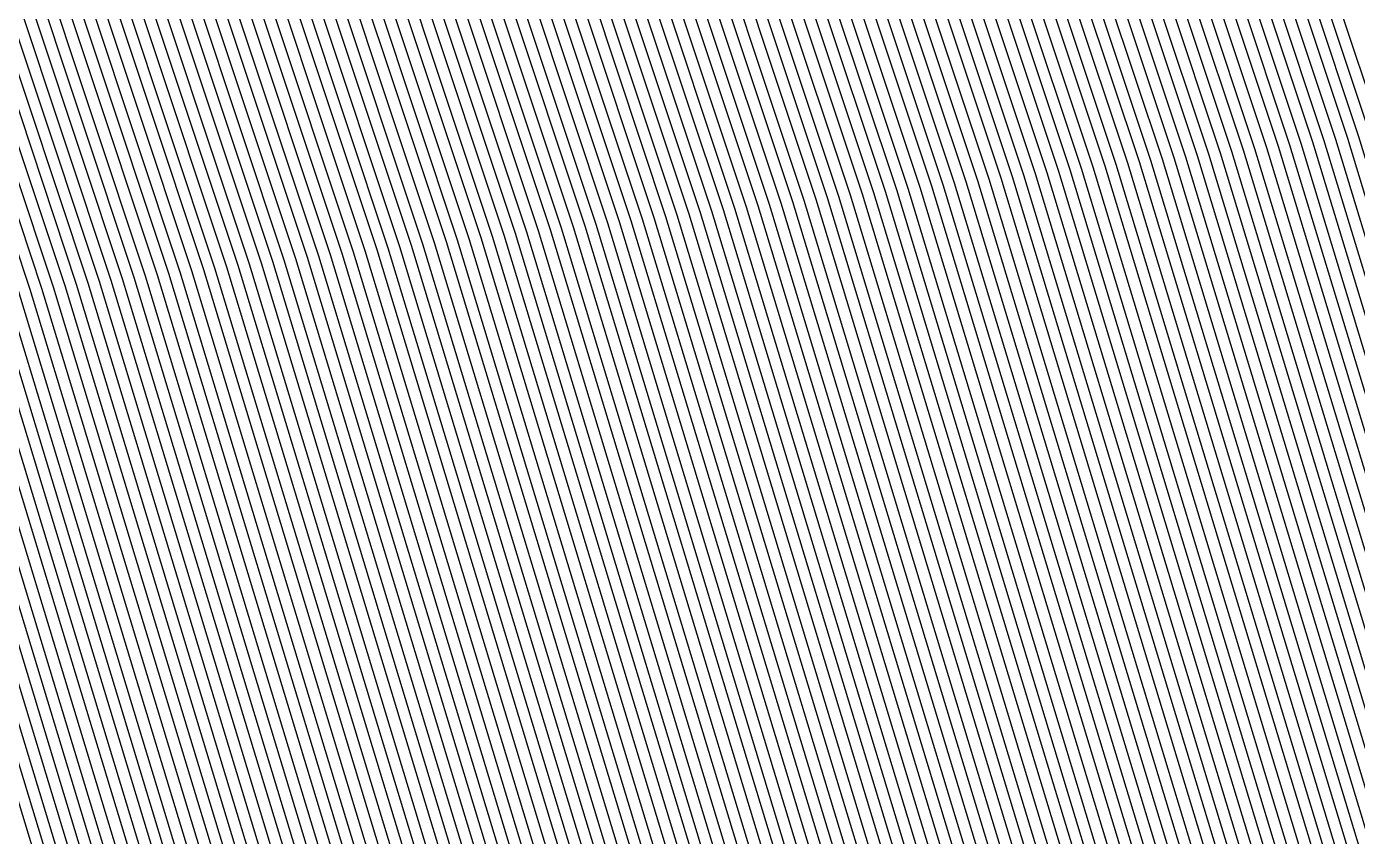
# Model space of a CAD drawing. Extents: x 7084 to 11035, y 13750 to 16729.
# Drawn here: x 8619 to 8676.7, y 14859.4 to 14894.4 of the extents above; entities that cross this region are included whole.
import ezdxf

# ---------------------------------------------------------------- set-up
doc = ezdxf.new("R2010")
doc.units = 0
doc.layers.add('Default', color=7, linetype='Continuous')

msp = doc.modelspace()

# ---------------------------------------------------------------- linework, layer by layer
at = {"layer": 'Default'}
for points in [[(8801.546, 14708.951), (8773.58, 14727.594), (8667.249, 14727.594), (8653.849, 14746.821), (8612.688, 14882.307), (8605.697, 14903.282), (8597.122, 14946.157), (8597.122, 14959.557), (8585.117, 15072.749), (8591.525, 15087.314), (8598.386, 15173.065), (8605.96, 15188.796), (8608.29, 15195.787), (8611.786, 15214.431), (8659.806, 15313.902)], [(8801.923, 14709.123), (8773.564, 14728.029), (8667.741, 14728.029), (8654.153, 14747.526), (8613.189, 14882.365), (8606.099, 14903.635), (8597.565, 14946.305), (8597.565, 14959.894), (8585.617, 15072.544), (8592.116, 15087.314), (8598.944, 15172.655), (8606.624, 15188.607), (8608.988, 15195.697), (8612.532, 15214.603), (8660.323, 15313.599)], [(8661.357, 15312.992), (8614.026, 15214.948), (8610.383, 15195.517), (8607.954, 15188.23), (8600.06, 15171.835), (8593.298, 15087.314), (8586.618, 15072.133), (8598.451, 14960.567), (8598.451, 14946.6), (8606.903, 14904.34), (8614.19, 14882.48), (8654.76, 14748.938), (8668.726, 14728.899), (8773.531, 14728.899), (8802.678, 14709.468), (8931.149, 14706.087), (8959.082, 14707.909), (9129.813, 14679.172), (9158.353, 14695.567), (9182.035, 14694.96), (9205.11, 14685.244), (9219.683, 14684.637)], [(8803.811, 14709.985), (8773.482, 14730.204), (8670.203, 14730.204), (8655.671, 14751.055), (8615.692, 14882.652), (8608.109, 14905.399), (8599.781, 14947.043), (8599.781, 14961.576), (8588.12, 15071.518), (8595.07, 15087.314), (8601.734, 15170.604), (8609.948, 15187.664), (8612.475, 15195.246), (8616.266, 15215.465), (8662.908, 15312.081)], [(8663.425, 15311.777), (8617.013, 15215.637), (8613.173, 15195.156), (8610.612, 15187.475), (8602.292, 15170.193), (8595.661, 15087.314), (8588.621, 15071.313), (8600.224, 14961.912), (8600.224, 14947.191), (8608.512, 14905.752), (8616.192, 14882.71), (8655.974, 14751.761), (8670.696, 14730.639), (8773.466, 14730.639), (8804.188, 14710.157), (8930.165, 14706.842), (8959.607, 14708.762)], [(8804.566, 14710.329), (8773.449, 14731.074), (8671.188, 14731.074), (8656.278, 14752.466), (8616.693, 14882.767), (8608.914, 14906.104), (8600.667, 14947.339), (8600.667, 14962.249), (8589.121, 15071.108), (8596.252, 15087.314), (8602.85, 15169.783), (8611.277, 15187.286), (8613.87, 15195.065), (8617.76, 15215.81), (8663.942, 15311.474)], [(8664.459, 15311.17), (8618.506, 15215.982), (8614.567, 15194.975), (8611.942, 15187.097), (8603.408, 15169.373), (8596.843, 15087.314), (8589.622, 15070.903), (8601.11, 14962.585), (8601.11, 14947.487), (8609.316, 14906.457), (8617.193, 14882.824), (8656.581, 14753.172), (8671.68, 14731.509), (8773.433, 14731.509), (8804.943, 14710.502)], [(9463.922, 14692.998), (9430.689, 14684.358), (9223.302, 14687.624), (9207.35, 14688.288), (9182.092, 14698.923), (9156.17, 14699.588), (9124.931, 14681.642), (8960.001, 14709.402), (8929.426, 14707.408), (8805.321, 14710.674), (8773.416, 14731.943), (8672.173, 14731.943), (8656.885, 14753.878), (8617.694, 14882.882), (8609.718, 14906.81), (8601.553, 14947.634), (8601.553, 14962.922), (8590.122, 15070.697), (8597.434, 15087.314), (8603.966, 15168.963), (8612.606, 15186.909), (8615.265, 15194.885), (8619.253, 15216.154), (8664.976, 15310.866)], [(8805.698, 14710.846), (8773.4, 14732.378), (8672.665, 14732.378), (8657.189, 14754.583), (8618.194, 14882.939), (8610.12, 14907.163), (8601.996, 14947.782), (8601.996, 14963.258), (8590.623, 15070.492), (8598.025, 15087.314), (8604.524, 15168.552), (8613.271, 15186.72), (8615.962, 15194.795), (8620, 15216.327), (8665.493, 15310.563)], [(8806.076, 14711.018), (8773.384, 14732.813), (8673.157, 14732.813), (8657.492, 14755.289), (8618.695, 14882.997), (8610.522, 14907.516), (8602.439, 14947.93), (8602.439, 14963.595), (8591.123, 15070.287), (8598.615, 15087.314), (8605.082, 15168.142), (8613.936, 15186.531), (8616.66, 15194.704), (8620.746, 15216.499), (8666.01, 15310.259)], [(8667.561, 15309.348), (8622.987, 15217.016), (8618.752, 15194.433), (8615.93, 15185.965), (8606.756, 15166.911), (8600.388, 15087.314), (8592.625, 15069.672), (8603.769, 14964.604), (8603.769, 14948.373), (8611.728, 14908.574), (8620.197, 14883.169), (8658.403, 14757.406), (8674.634, 14734.118), (8773.334, 14734.118), (8807.208, 14711.535)], [(8668.078, 15309.045), (8623.733, 15217.188), (8619.45, 15194.343), (8616.594, 15185.776), (8607.314, 15166.501), (8600.979, 15087.314), (8593.126, 15069.467), (8604.212, 14964.94), (8604.212, 14948.52), (8612.13, 14908.927), (8620.697, 14883.227), (8658.707, 14758.112), (8675.127, 14734.553), (8773.318, 14734.553), (8807.586, 14711.708), (8927.949, 14708.54), (8960.789, 14710.682)], [(8668.595, 15308.741), (8624.48, 15217.361), (8620.147, 15194.253), (8617.259, 15185.588), (8607.872, 15166.09), (8601.569, 15087.314), (8593.626, 15069.261), (8604.655, 14965.277), (8604.655, 14948.668), (8612.532, 14909.28), (8621.198, 14883.284), (8659.01, 14758.818), (8675.619, 14734.988), (8773.301, 14734.988), (8807.963, 14711.88), (8927.703, 14708.729), (8960.92, 14710.895), (9120.048, 14684.112)], [(8669.112, 15308.437), (8625.227, 15217.533), (8620.845, 15194.163), (8617.924, 15185.399), (8608.43, 15165.68), (8602.16, 15087.314), (8594.127, 15069.056), (8605.098, 14965.613), (8605.098, 14948.816), (8612.935, 14909.633), (8621.698, 14883.341), (8659.314, 14759.523), (8676.111, 14735.423), (8773.285, 14735.423), (8808.34, 14712.052), (8927.457, 14708.918), (8961.051, 14711.109), (9119.351, 14684.464)], [(8808.718, 14712.225), (8773.269, 14735.858), (8676.604, 14735.858), (8659.618, 14760.229), (8622.199, 14883.399), (8613.337, 14909.986), (8605.541, 14948.964), (8605.541, 14965.95), (8594.627, 15068.851), (8602.751, 15087.314), (8608.988, 15165.27), (8618.588, 15185.21), (8621.542, 15194.072), (8625.974, 15217.705), (8669.629, 15308.134)], [(8670.146, 15307.83), (8626.72, 15217.878), (8622.24, 15193.982), (8619.253, 15185.021), (8609.546, 15164.86), (8603.342, 15087.314), (8595.128, 15068.646), (8605.984, 14966.286), (8605.984, 14949.111), (8613.739, 14910.339), (8622.7, 14883.456), (8659.921, 14760.935), (8677.096, 14736.293), (8773.252, 14736.293), (8809.095, 14712.397), (8926.964, 14709.295), (8961.314, 14711.536), (9117.956, 14685.17)], [(8809.473, 14712.569), (8773.236, 14736.727), (8677.588, 14736.727), (8660.225, 14761.64), (8623.2, 14883.514), (8614.141, 14910.692), (8606.427, 14949.259), (8606.427, 14966.623), (8595.628, 15068.441), (8603.933, 15087.314), (8610.104, 15164.449), (8619.918, 15184.833), (8622.937, 15193.892), (8627.467, 15218.05), (8670.663, 15307.526)], [(8809.85, 14712.742), (8773.219, 14737.162), (8678.081, 14737.162), (8660.528, 14762.346), (8623.701, 14883.571), (8614.543, 14911.044), (8606.87, 14949.407), (8606.87, 14966.959), (8596.129, 15068.236), (8604.524, 15087.314), (8610.662, 15164.039), (8620.582, 15184.644), (8623.635, 15193.802), (8628.214, 15218.222), (8671.18, 15307.223)], [(8810.228, 14712.914), (8773.203, 14737.597), (8678.573, 14737.597), (8660.832, 14763.052), (8624.201, 14883.629), (8614.945, 14911.397), (8607.314, 14949.554), (8607.314, 14967.295), (8596.63, 15068.031), (8605.114, 15087.314), (8611.219, 15163.629), (8621.247, 15184.455), (8624.332, 15193.711), (8628.961, 15218.395), (8671.697, 15306.919)], [(8672.214, 15306.616), (8629.707, 15218.567), (8625.03, 15193.621), (8621.912, 15184.266), (8611.777, 15163.218), (8605.705, 15087.314), (8597.13, 15067.825), (8607.757, 14967.632), (8607.757, 14949.702), (8615.347, 14911.75), (8624.702, 14883.686), (8661.136, 14763.758), (8679.065, 14738.032)], [(8810.983, 14713.259), (8773.17, 14738.467), (8679.558, 14738.467), (8661.439, 14764.463), (8625.202, 14883.744), (8615.749, 14912.103), (8608.2, 14949.85), (8608.2, 14967.968), (8597.631, 15067.62), (8606.296, 15087.314), (8612.335, 15162.808), (8622.576, 15184.078), (8625.727, 15193.531), (8630.454, 15218.739), (8672.731, 15306.312)], [(8811.36, 14713.431), (8773.154, 14738.902), (8680.05, 14738.902), (8661.743, 14765.169), (8625.703, 14883.801), (8616.151, 14912.456), (8608.643, 14949.998), (8608.643, 14968.305), (8598.131, 15067.415), (8606.887, 15087.314), (8612.893, 15162.398), (8623.241, 15183.889), (8626.425, 15193.441), (8631.201, 15218.912), (8673.248, 15306.008)], [(8811.738, 14713.603), (8773.137, 14739.337), (8680.543, 14739.337), (8662.047, 14765.875), (8626.203, 14883.858), (8616.553, 14912.809), (8609.086, 14950.145), (8609.086, 14968.641), (8598.632, 15067.21), (8607.478, 15087.314), (8613.451, 15161.988), (8623.906, 15183.7), (8627.122, 15193.35), (8631.947, 15219.084), (8673.765, 15305.705)], [(8675.315, 15304.794), (8634.188, 15219.601), (8629.215, 15193.08), (8625.9, 15183.134), (8615.125, 15160.757), (8609.25, 15087.314), (8600.133, 15066.595), (8610.415, 14969.651), (8610.415, 14950.588), (8617.76, 14913.867), (8627.705, 14884.031), (8662.957, 14767.992), (8682.02, 14740.642), (8773.088, 14740.642), (8812.87, 14714.12)], [(8813.248, 14714.293), (8773.072, 14741.077), (8682.512, 14741.077), (8663.261, 14768.697), (8628.206, 14884.088), (8618.162, 14914.22), (8610.858, 14950.736), (8610.858, 14969.987), (8600.634, 15066.389), (8609.841, 15087.314), (8615.683, 15160.346), (8626.564, 15182.945), (8629.912, 15192.989), (8634.934, 15219.773), (8675.832, 15304.49)], [(8628.706, 14884.146), (8618.564, 14914.573), (8611.302, 14950.884), (8611.302, 14970.323), (8601.135, 15066.184), (8610.432, 15087.314), (8616.241, 15159.936), (8627.229, 15182.757), (8630.61, 15192.899), (8635.681, 15219.945), (8676.349, 15304.187)], [(8676.866, 15303.883), (8636.428, 15220.118), (8631.307, 15192.809), (8627.894, 15182.568), (8616.799, 15159.526), (8611.023, 15087.314), (8601.635, 15065.979), (8611.745, 14970.66), (8611.745, 14951.031), (8618.966, 14914.926), (8629.207, 14884.203), (8663.868, 14770.109), (8683.497, 14741.946), (8773.039, 14741.946), (8814.003, 14714.637)], [(8815.135, 14715.154), (8772.99, 14743.251), (8684.974, 14743.251), (8664.779, 14772.226), (8630.708, 14884.375), (8620.172, 14915.984), (8613.074, 14951.475), (8613.074, 14971.669), (8603.137, 15065.364), (8612.795, 15087.314), (8618.473, 15158.295), (8629.888, 15182.002), (8633.4, 15192.538), (8638.668, 15220.635), (8678.417, 15302.972)], [(8815.512, 14715.327), (8772.973, 14743.686), (8685.466, 14743.686), (8665.083, 14772.932), (8631.209, 14884.433), (8620.574, 14916.337), (8613.517, 14951.622), (8613.517, 14972.006), (8603.637, 15065.158), (8613.386, 15087.314), (8619.031, 15157.885), (8630.552, 15181.813), (8634.097, 15192.448), (8639.415, 15220.807), (8678.934, 15302.669)], [(8815.89, 14715.499), (8772.957, 14744.121), (8685.958, 14744.121), (8665.386, 14773.637), (8631.71, 14884.49), (8620.976, 14916.69), (8613.96, 14951.77), (8613.96, 14972.342), (8604.138, 15064.953), (8613.977, 15087.314), (8619.589, 15157.474), (8631.217, 15181.624), (8634.795, 15192.357), (8640.162, 15220.979), (8679.451, 15302.365)], [(9182.33, 14715.343), (9147.127, 14716.246), (9104.703, 14691.874), (8963.809, 14715.589), (8922.287, 14712.881), (8816.267, 14715.671), (8772.94, 14744.556), (8686.451, 14744.556), (8665.69, 14774.343), (8632.21, 14884.548), (8621.378, 14917.043), (8614.403, 14951.918), (8614.403, 14972.678), (8604.638, 15064.748), (8614.568, 15087.314), (8620.147, 15157.064), (8631.882, 15181.435), (8635.492, 15192.267), (8640.908, 15221.152), (8679.968, 15302.061)], [(9216.951, 14701.336), (9182.339, 14715.909), (9146.816, 14716.82), (9104.006, 14692.227), (8963.94, 14715.803), (8922.041, 14713.07), (8816.645, 14715.844), (8772.924, 14744.991), (8686.943, 14744.991), (8665.994, 14775.049), (8632.711, 14884.605), (8621.78, 14917.396), (8614.846, 14952.065), (8614.846, 14973.015), (8605.139, 15064.543), (8615.158, 15087.314), (8620.705, 15156.654), (8632.547, 15181.247), (8636.19, 15192.177), (8641.655, 15221.324), (8680.485, 15301.758)], [(8817.022, 14716.016), (8772.908, 14745.426), (8687.435, 14745.426), (8666.297, 14775.754), (8633.211, 14884.663), (8622.183, 14917.749), (8615.29, 14952.213), (8615.29, 14973.351), (8605.64, 15064.338), (8615.749, 15087.314), (8621.263, 15156.243), (8633.211, 15181.058), (8636.887, 15192.087), (8642.402, 15221.496), (8681.002, 15301.454)], [(8817.4, 14716.188), (8772.891, 14745.861), (8687.928, 14745.861), (8666.601, 14776.46), (8633.712, 14884.72), (8622.585, 14918.101), (8615.733, 14952.361), (8615.733, 14973.688), (8606.14, 15064.133), (8616.34, 15087.314), (8621.821, 15155.833), (8633.876, 15180.869), (8637.585, 15191.996), (8643.148, 15221.669), (8681.519, 15301.151)], [(8682.036, 15300.847), (8643.895, 15221.841), (8638.282, 15191.906), (8634.541, 15180.68), (8622.379, 15155.423), (8616.931, 15087.314), (8606.641, 15063.928), (8616.176, 14974.024), (8616.176, 14952.509), (8622.987, 14918.454), (8634.212, 14884.777), (8666.904, 14777.166), (8688.42, 14746.295), (8772.875, 14746.295), (8817.777, 14716.361)], [(8819.287, 14717.05), (8772.809, 14748.035), (8690.39, 14748.035), (8668.119, 14779.989), (8636.215, 14885.007), (8624.595, 14919.866), (8617.948, 14953.099), (8617.948, 14975.37), (8608.643, 15063.107), (8619.294, 15087.314), (8624.611, 15153.782), (8637.199, 15179.926), (8641.072, 15191.545), (8646.882, 15222.53), (8684.104, 15299.632)], [(8819.665, 14717.222), (8772.793, 14748.47), (8690.882, 14748.47), (8668.422, 14780.694), (8636.715, 14885.065), (8624.997, 14920.219), (8618.391, 14953.247), (8618.391, 14975.706), (8609.143, 15062.902), (8619.885, 15087.314), (8625.169, 15153.371), (8637.864, 15179.737), (8641.77, 15191.455), (8647.629, 15222.703), (8684.621, 15299.329)], [(8685.138, 15299.025), (8648.376, 15222.875), (8642.467, 15191.364), (8638.529, 15179.548), (8625.727, 15152.961), (8620.476, 15087.314), (8609.644, 15062.697), (8618.835, 14976.043), (8618.835, 14953.395), (8625.399, 14920.571), (8637.216, 14885.122), (8668.726, 14781.4), (8691.374, 14748.905), (8772.776, 14748.905), (8820.042, 14717.394)], [(8820.797, 14717.739), (8772.744, 14749.775), (8692.359, 14749.775), (8669.333, 14782.811), (8638.217, 14885.237), (8626.203, 14921.277), (8619.721, 14953.69), (8619.721, 14976.716), (8610.645, 15062.286), (8621.657, 15087.314), (8626.843, 15152.141), (8639.858, 15179.171), (8643.862, 15191.184), (8649.869, 15223.22), (8686.172, 15298.418)], [(8686.689, 15298.114), (8650.616, 15223.392), (8644.56, 15191.094), (8640.523, 15178.982), (8627.401, 15151.73), (8622.248, 15087.314), (8611.146, 15062.081), (8620.164, 14977.052), (8620.164, 14953.838), (8626.605, 14921.63), (8638.717, 14885.294), (8669.637, 14783.517), (8692.851, 14750.21), (8772.727, 14750.21), (8821.174, 14717.911)], [(8687.206, 15297.811), (8651.363, 15223.564), (8645.257, 15191.003), (8641.187, 15178.793), (8627.959, 15151.32), (8622.839, 15087.314), (8611.646, 15061.876), (8620.607, 14977.389), (8620.607, 14953.986), (8627.008, 14921.983), (8639.218, 14885.352), (8669.941, 14784.223), (8693.344, 14750.645), (8772.711, 14750.645), (8821.552, 14718.084)], [(8822.684, 14718.601), (8772.661, 14751.949), (8694.821, 14751.949), (8670.851, 14786.34), (8640.72, 14885.524), (8628.214, 14923.041), (8621.936, 14954.429), (8621.936, 14978.398), (8613.148, 15061.261), (8624.611, 15087.314), (8629.633, 15150.089), (8643.181, 15178.227), (8647.35, 15190.733), (8653.603, 15224.081), (8688.757, 15296.9)], [(8689.791, 15296.293), (8655.096, 15224.426), (8648.745, 15190.552), (8644.511, 15177.849), (8630.749, 15149.268), (8625.793, 15087.314), (8614.149, 15060.85), (8622.823, 14979.071), (8622.823, 14954.724), (8629.018, 14923.747), (8641.721, 14885.639), (8671.459, 14787.751), (8695.805, 14752.819), (8772.629, 14752.819), (8823.439, 14718.945)], [(8823.817, 14719.118), (8772.612, 14753.254), (8696.298, 14753.254), (8671.762, 14788.457), (8642.221, 14885.696), (8629.42, 14924.1), (8623.266, 14954.872), (8623.266, 14979.407), (8614.65, 15060.645), (8626.384, 15087.314), (8631.307, 15148.858), (8645.175, 15177.661), (8649.442, 15190.462), (8655.843, 15224.598), (8690.308, 15295.989)], [(8690.824, 15295.685), (8656.59, 15224.77), (8650.14, 15190.372), (8645.84, 15177.472), (8631.865, 15148.448), (8626.975, 15087.314), (8615.15, 15060.44), (8623.709, 14979.744), (8623.709, 14955.02), (8629.822, 14924.453), (8642.722, 14885.754), (8672.066, 14789.163), (8696.79, 14753.689), (8772.596, 14753.689), (8824.194, 14719.29), (8917.117, 14716.845), (8966.566, 14720.07), (9090.056, 14699.284), (9140.579, 14728.308), (9182.503, 14727.233), (9223.351, 14710.034), (9249.151, 14708.959)], [(8691.341, 15295.382), (8657.336, 15224.943), (8650.837, 15190.281), (8646.505, 15177.283), (8632.423, 15148.038), (8627.566, 15087.314), (8615.651, 15060.235), (8624.152, 14980.08), (8624.152, 14955.167), (8630.224, 14924.806), (8643.222, 14885.811), (8672.37, 14789.869), (8697.282, 14754.124), (8772.579, 14754.124), (8824.572, 14719.462), (8916.871, 14717.033), (8966.697, 14720.283), (9089.358, 14699.637), (9140.267, 14728.883), (9182.511, 14727.8), (9223.672, 14710.469), (9249.668, 14709.386)], [(8824.949, 14719.635), (8772.563, 14754.559), (8697.775, 14754.559), (8672.673, 14790.574), (8643.723, 14885.869), (8630.626, 14925.158), (8624.595, 14955.315), (8624.595, 14980.417), (8616.151, 15060.03), (8628.156, 15087.314), (8632.981, 15147.627), (8647.169, 15177.094), (8651.535, 15190.191), (8658.083, 15225.115), (8691.858, 15295.078)], [(8825.704, 14719.979), (8772.53, 14755.429), (8698.76, 14755.429), (8673.28, 14791.986), (8644.724, 14885.984), (8631.431, 14925.864), (8625.481, 14955.61), (8625.481, 14981.09), (8617.152, 15059.62), (8629.338, 15087.314), (8634.097, 15146.807), (8648.499, 15176.717), (8652.93, 15190.011), (8659.577, 15225.46), (8692.892, 15294.471)], [(8826.459, 14720.324), (8772.497, 14756.298), (8699.744, 14756.298), (8673.888, 14793.397), (8645.725, 14886.099), (8632.235, 14926.57), (8626.368, 14955.906), (8626.368, 14981.762), (8618.153, 15059.209), (8630.52, 15087.314), (8635.213, 15145.986), (8649.828, 15176.34), (8654.325, 15189.83), (8661.07, 15225.804), (8693.926, 15293.864)], [(8694.96, 15293.257), (8662.564, 15226.149), (8655.72, 15189.649), (8651.157, 15175.962), (8636.329, 15145.166), (8631.701, 15087.314), (8619.155, 15058.799), (8627.254, 14982.435), (8627.254, 14956.201), (8633.039, 14927.276), (8646.726, 14886.213), (8674.495, 14794.808), (8700.729, 14757.168), (8772.465, 14757.168), (8827.214, 14720.669), (8915.148, 14718.355), (8967.616, 14721.776), (9084.476, 14702.107), (9138.084, 14732.904), (9182.568, 14731.763), (9225.912, 14713.513), (9253.286, 14712.372)], [(8827.591, 14720.841), (8772.448, 14757.603), (8701.221, 14757.603), (8674.798, 14795.514), (8647.227, 14886.271), (8633.441, 14927.628), (8627.697, 14956.349), (8627.697, 14982.772), (8619.655, 15058.594), (8632.292, 15087.314), (8636.887, 15144.755), (8651.822, 15175.773), (8656.417, 15189.559), (8663.31, 15226.321), (8695.477, 15292.953)], [(8695.994, 15292.649), (8664.057, 15226.494), (8657.115, 15189.469), (8652.487, 15175.585), (8637.445, 15144.345), (8632.883, 15087.314), (8620.156, 15058.389), (8628.14, 14983.108), (8628.14, 14956.497), (8633.843, 14927.981), (8647.727, 14886.328), (8675.102, 14796.22), (8701.714, 14758.038), (8772.432, 14758.038), (8827.969, 14721.013)], [(8696.511, 15292.346), (8664.804, 15226.666), (8657.812, 15189.379), (8653.151, 15175.396), (8638.003, 15143.935), (8633.474, 15087.314), (8620.656, 15058.184), (8628.583, 14983.445), (8628.583, 14956.644), (8634.245, 14928.334), (8648.228, 14886.386), (8675.406, 14796.926), (8702.206, 14758.473), (8772.415, 14758.473), (8828.346, 14721.186), (8914.409, 14718.921), (8968.01, 14722.417), (9082.383, 14703.166)], [(8828.724, 14721.358), (8772.399, 14758.908), (8702.698, 14758.908), (8675.709, 14797.631), (8648.728, 14886.443), (8634.647, 14928.687), (8629.026, 14956.792), (8629.026, 14983.781), (8621.157, 15057.978), (8634.065, 15087.314), (8638.561, 15143.524), (8653.816, 15175.207), (8658.51, 15189.288), (8665.55, 15226.838), (8697.028, 15292.042)], [(9450.366, 14757.874), (9368.718, 14736.645), (9284.305, 14737.975), (9245.113, 14739.608), (9183.061, 14765.735), (9119.375, 14767.368), (9042.626, 14723.278), (8975.494, 14734.578), (8900.377, 14729.679), (8849.862, 14731.008), (8771.48, 14783.263), (8730.27, 14783.263), (8692.712, 14837.151), (8676.76, 14889.66), (8657.164, 14948.447), (8653.841, 14965.063), (8653.841, 15002.622), (8649.188, 15046.49), (8667.151, 15087.314), (8669.809, 15120.548), (8691.038, 15164.638), (8697.57, 15184.234), (8707.367, 15236.488)], [(8850.24, 14731.18), (8771.463, 14783.698), (8730.762, 14783.698), (8693.015, 14837.856), (8677.26, 14889.717), (8657.566, 14948.799), (8654.284, 14965.211), (8654.284, 15002.958), (8649.689, 15046.285), (8667.741, 15087.314), (8670.367, 15120.138), (8691.702, 15164.449), (8698.267, 15184.143), (8708.114, 15236.661)], [(9450.596, 14756.774), (9369.768, 14735.759), (9283.271, 14737.121), (9244.473, 14738.738), (9183.044, 14764.603), (9119.999, 14766.219), (9044.021, 14722.572), (8975.231, 14734.151), (8900.87, 14729.301), (8849.107, 14730.663), (8771.513, 14782.393), (8729.285, 14782.393), (8692.105, 14835.739), (8675.759, 14889.545), (8656.36, 14947.741), (8652.954, 14964.768), (8652.954, 15001.949), (8648.187, 15046.9), (8665.969, 15087.314), (8668.693, 15121.369), (8689.708, 15165.015), (8696.175, 15184.414), (8705.874, 15236.144)], [(8706.621, 15236.316), (8696.872, 15184.324), (8690.373, 15164.827), (8669.251, 15120.958), (8666.56, 15087.314), (8648.687, 15046.695), (8653.398, 15002.285), (8653.398, 14964.916), (8656.762, 14948.094), (8676.259, 14889.602), (8692.408, 14836.445), (8729.778, 14782.828), (8771.496, 14782.828), (8849.485, 14730.836)], [(8702.887, 15235.455), (8693.385, 15184.775), (8687.05, 15165.77), (8666.461, 15123.01), (8663.606, 15087.314), (8646.185, 15047.721), (8651.182, 15000.603), (8651.182, 14964.177), (8654.752, 14946.33), (8673.756, 14889.315), (8690.89, 14832.916), (8727.316, 14780.653), (8771.578, 14780.653), (8847.597, 14729.974), (8901.854, 14728.546), (8974.706, 14733.297), (9046.811, 14721.161), (9121.246, 14763.922), (9183.012, 14762.338), (9243.193, 14736.998), (9281.203, 14735.415)], [(8847.975, 14730.146), (8771.562, 14781.088), (8727.808, 14781.088), (8691.194, 14833.622), (8674.257, 14889.373), (8655.154, 14946.682), (8651.625, 14964.325), (8651.625, 15000.939), (8646.685, 15047.516), (8664.196, 15087.314), (8667.019, 15122.599), (8687.714, 15165.582), (8694.082, 15184.685), (8703.634, 15235.627)], [(8674.757, 14889.43), (8655.556, 14947.035), (8652.068, 14964.473), (8652.068, 15001.276), (8647.186, 15047.311), (8664.787, 15087.314), (8667.577, 15122.189), (8688.379, 15165.393), (8694.78, 15184.595), (8704.381, 15235.799)], [(9451.515, 14752.376), (9373.97, 14732.214), (9279.135, 14733.708), (9241.913, 14735.259), (9182.979, 14760.073), (9122.493, 14761.624), (9049.601, 14719.75), (8974.181, 14732.444), (8902.839, 14727.791), (8846.087, 14729.285), (8771.644, 14778.914), (8725.347, 14778.914), (8689.676, 14830.094), (8671.754, 14889.085), (8653.143, 14944.918), (8649.41, 14963.586), (8649.41, 14999.257), (8644.182, 15048.542), (8661.242, 15087.314), (8664.229, 15124.651), (8684.391, 15166.525), (8690.595, 15185.136), (8699.9, 15234.765)], [(8701.394, 15235.11), (8691.99, 15184.956), (8685.72, 15166.148), (8665.345, 15123.83), (8662.424, 15087.314), (8645.184, 15048.131), (8650.296, 14999.93), (8650.296, 14963.882), (8653.947, 14945.624), (8672.755, 14889.2), (8690.283, 14831.505), (8726.331, 14779.784), (8771.611, 14779.784), (8846.842, 14729.629), (8902.347, 14728.169), (8974.443, 14732.871), (9048.206, 14720.455)], [(8702.14, 15235.282), (8692.687, 15184.865), (8686.385, 15165.959), (8665.903, 15123.42), (8663.015, 15087.314), (8645.684, 15047.926), (8650.739, 15000.267), (8650.739, 14964.03), (8654.349, 14945.977), (8673.256, 14889.258), (8690.587, 14832.211), (8726.824, 14780.218), (8771.595, 14780.218), (8847.22, 14729.802)], [(9451.86, 14750.727), (9375.545, 14730.885), (9277.584, 14732.428), (9240.953, 14733.954), (9182.954, 14758.375), (9123.429, 14759.901), (9051.693, 14718.691), (8973.787, 14731.804), (8903.578, 14727.225), (8844.955, 14728.768), (8771.693, 14777.609), (8723.869, 14777.609), (8688.765, 14827.976), (8670.252, 14888.913), (8651.937, 14943.86), (8648.08, 14963.143), (8648.08, 14998.248), (8642.681, 15049.157), (8659.47, 15087.314), (8662.555, 15125.882), (8682.397, 15167.092), (8688.502, 15185.407), (8697.66, 15234.248)], [(8845.71, 14729.112), (8771.66, 14778.479), (8724.854, 14778.479), (8689.372, 14829.388), (8671.254, 14889.028), (8652.741, 14944.565), (8648.966, 14963.439), (8648.966, 14998.921), (8643.682, 15048.747), (8660.652, 15087.314), (8663.671, 15125.061), (8683.726, 15166.714), (8689.897, 15185.227), (8699.153, 15234.593)], [(8843.823, 14728.251), (8771.742, 14776.304), (8722.392, 14776.304), (8687.854, 14825.859), (8668.751, 14888.741), (8650.731, 14942.801), (8646.751, 14962.7), (8646.751, 14997.239), (8641.179, 15049.773), (8657.697, 15087.314), (8660.881, 15127.113), (8680.403, 15167.658), (8686.41, 15185.678), (8695.42, 15233.731)], [(8696.166, 15233.904), (8687.107, 15185.588), (8681.068, 15167.469), (8661.439, 15126.702), (8658.288, 15087.314), (8641.68, 15049.567), (8647.194, 14997.575), (8647.194, 14962.848), (8651.133, 14943.154), (8669.251, 14888.798), (8688.158, 14826.565), (8722.885, 14776.739), (8771.726, 14776.739), (8844.2, 14728.423), (8904.07, 14726.848)], [(8696.913, 15234.076), (8687.805, 15185.497), (8681.732, 15167.28), (8661.997, 15126.292), (8658.879, 15087.314), (8642.18, 15049.362), (8647.637, 14997.912), (8647.637, 14962.996), (8651.535, 14943.507), (8669.752, 14888.856), (8688.461, 14827.271), (8723.377, 14777.174), (8771.71, 14777.174), (8844.578, 14728.595)], [(9182.905, 14754.977), (9125.3, 14756.454), (9055.878, 14716.574), (8972.999, 14730.524), (8905.055, 14726.093), (8842.69, 14727.734), (8771.792, 14775), (8720.915, 14775), (8686.943, 14823.742), (8667.249, 14888.569), (8649.524, 14941.742), (8645.421, 14962.257), (8645.421, 14996.229), (8639.677, 15050.388), (8655.925, 15087.314), (8659.207, 15128.344), (8678.409, 15168.224), (8684.317, 15185.949), (8693.18, 15233.214)], [(8843.068, 14727.906), (8771.775, 14775.434), (8721.408, 14775.434), (8687.247, 14824.448), (8667.75, 14888.626), (8649.927, 14942.095), (8645.865, 14962.405), (8645.865, 14996.566), (8640.178, 15050.183), (8656.516, 15087.314), (8659.765, 15127.933), (8679.074, 15168.035), (8685.015, 15185.858), (8693.926, 15233.387)], [(9182.921, 14756.11), (9124.676, 14757.603), (9054.483, 14717.28), (8973.262, 14730.951), (8904.562, 14726.47), (8843.445, 14728.078), (8771.759, 14775.869), (8721.9, 14775.869), (8687.55, 14825.154), (8668.25, 14888.683), (8650.329, 14942.448), (8646.308, 14962.552), (8646.308, 14996.902), (8640.679, 15049.978), (8657.107, 15087.314), (8660.323, 15127.523), (8679.738, 15167.846), (8685.712, 15185.768), (8694.673, 15233.559)], [(8841.18, 14727.045), (8771.857, 14773.26), (8718.946, 14773.26), (8685.729, 14820.919), (8665.247, 14888.339), (8647.916, 14940.331), (8643.649, 14961.666), (8643.649, 14994.884), (8637.675, 15051.209), (8653.562, 15087.314), (8656.975, 15129.985), (8675.75, 15168.979), (8681.527, 15186.31), (8690.193, 15232.525)], [(8690.939, 15232.697), (8682.225, 15186.219), (8676.415, 15168.79), (8657.533, 15129.574), (8654.153, 15087.314), (8638.176, 15051.003), (8644.092, 14995.22), (8644.092, 14961.814), (8648.318, 14940.684), (8665.747, 14888.396), (8686.032, 14821.625), (8719.438, 14773.695)], [(8841.935, 14727.389), (8771.824, 14774.13), (8719.931, 14774.13), (8686.336, 14822.331), (8666.248, 14888.454), (8648.72, 14941.037), (8644.535, 14961.962), (8644.535, 14995.556), (8638.676, 15050.798), (8654.743, 15087.314), (8658.091, 15129.164), (8677.08, 15168.601), (8682.922, 15186.129), (8691.686, 15232.87)], [(8687.952, 15232.008), (8679.435, 15186.58), (8673.756, 15169.545), (8655.301, 15131.216), (8651.789, 15087.314), (8636.174, 15051.824), (8642.32, 14993.874), (8642.32, 14961.223), (8646.71, 14939.272), (8663.745, 14888.166), (8684.818, 14818.802), (8717.469, 14771.955), (8771.907, 14771.955), (8840.048, 14726.528)], [(8840.425, 14726.7), (8771.89, 14772.39), (8717.961, 14772.39), (8685.121, 14819.508), (8664.246, 14888.224), (8647.112, 14939.625), (8642.763, 14961.371), (8642.763, 14994.211), (8636.674, 15051.619), (8652.38, 15087.314), (8655.859, 15130.805), (8674.421, 15169.356), (8680.132, 15186.49), (8688.699, 15232.18)], [(8684.965, 15231.319), (8676.645, 15186.942), (8671.098, 15170.3), (8653.069, 15132.857), (8649.426, 15087.314), (8634.171, 15052.645), (8640.547, 14992.528), (8640.547, 14960.632), (8645.101, 14937.861), (8661.743, 14887.937), (8683.603, 14815.98), (8715.499, 14770.216), (8771.972, 14770.216), (8838.538, 14725.838)], [(8838.915, 14726.011), (8771.956, 14770.65), (8715.992, 14770.65), (8683.907, 14816.685), (8662.244, 14887.994), (8645.504, 14938.214), (8640.99, 14960.78), (8640.99, 14992.865), (8634.672, 15052.439), (8650.017, 15087.314), (8653.627, 15132.446), (8671.762, 15170.111), (8677.342, 15186.851), (8685.712, 15231.491)], [(8839.293, 14726.183), (8771.939, 14771.085), (8716.484, 14771.085), (8684.211, 14817.391), (8662.744, 14888.052), (8645.906, 14938.567), (8641.433, 14960.928), (8641.433, 14993.201), (8635.172, 15052.234), (8650.608, 15087.314), (8654.185, 15132.036), (8672.427, 15169.923), (8678.04, 15186.761), (8686.459, 15231.663)], [(8687.206, 15231.836), (8678.737, 15186.671), (8673.092, 15169.734), (8654.743, 15131.626), (8651.198, 15087.314), (8635.673, 15052.029), (8641.877, 14993.538), (8641.877, 14961.075), (8646.308, 14938.92), (8663.245, 14888.109), (8684.514, 14818.097), (8716.977, 14771.52), (8771.923, 14771.52), (8839.67, 14726.355), (8907.024, 14724.583), (8971.949, 14728.817)], [(8682.725, 15230.802), (8674.552, 15187.212), (8669.104, 15170.866), (8651.395, 15134.088), (8647.653, 15087.314), (8632.67, 15053.26), (8639.218, 14991.519), (8639.218, 14960.189), (8643.895, 14936.803), (8660.241, 14887.764), (8682.692, 14813.862), (8714.022, 14768.911), (8772.021, 14768.911), (8837.406, 14725.321)], [(8660.742, 14887.822), (8644.297, 14937.155), (8639.661, 14960.337), (8639.661, 14991.856), (8633.17, 15053.055), (8648.244, 15087.314), (8651.953, 15133.677), (8669.768, 15170.678), (8675.25, 15187.122), (8683.472, 15230.974)], [(8684.219, 15231.146), (8675.947, 15187.032), (8670.433, 15170.489), (8652.511, 15133.267), (8648.835, 15087.314), (8633.671, 15052.85), (8640.104, 14992.192), (8640.104, 14960.485), (8644.699, 14937.508), (8661.242, 14887.879), (8683.3, 14815.274), (8715.007, 14769.781), (8771.989, 14769.781), (8838.161, 14725.666), (8908.009, 14723.828), (8971.424, 14727.964)], [(8680.485, 15230.285), (8672.46, 15187.483), (8667.11, 15171.432), (8649.721, 15135.319), (8645.881, 15087.314), (8631.168, 15053.875), (8637.889, 14990.51), (8637.889, 14959.746), (8642.689, 14935.744), (8658.74, 14887.592), (8681.782, 14811.745), (8712.545, 14767.606), (8772.071, 14767.606), (8836.273, 14724.804), (8909.24, 14722.884), (8970.767, 14726.897), (9067.736, 14710.575)], [(8659.24, 14887.649), (8643.091, 14936.097), (8638.332, 14959.894), (8638.332, 14990.846), (8631.669, 15053.67), (8646.472, 15087.314), (8650.279, 15134.908), (8667.774, 15171.244), (8673.157, 15187.393), (8681.232, 15230.457)], [(9454.962, 14735.882), (9389.725, 14718.921), (9263.626, 14720.907), (9232.312, 14722.211), (9182.733, 14743.087), (9131.848, 14744.392), (9070.526, 14709.164), (8970.242, 14726.043), (8910.224, 14722.129), (8834.763, 14724.115), (8772.136, 14765.866), (8710.576, 14765.866), (8680.567, 14808.923), (8656.737, 14887.362), (8641.081, 14934.333), (8636.116, 14959.155), (8636.116, 14989.164), (8629.166, 15054.696), (8643.518, 15087.314), (8647.489, 15136.96), (8664.451, 15172.187), (8669.67, 15187.844), (8677.498, 15229.596)], [(8678.992, 15229.94), (8671.065, 15187.664), (8665.78, 15171.81), (8648.605, 15136.139), (8644.699, 15087.314), (8630.167, 15054.286), (8637.002, 14989.837), (8637.002, 14959.451), (8641.885, 14935.038), (8657.739, 14887.477), (8681.174, 14810.334), (8711.561, 14766.736), (8772.103, 14766.736), (8835.518, 14724.46)], [(8679.738, 15230.113), (8671.762, 15187.573), (8666.445, 15171.621), (8649.163, 15135.729), (8645.29, 15087.314), (8630.667, 15054.081), (8637.445, 14990.173), (8637.445, 14959.598), (8642.287, 14935.391), (8658.239, 14887.535)], [(8675.258, 15229.079), (8667.577, 15188.115), (8662.457, 15172.754), (8645.815, 15138.191), (8641.745, 15087.314), (8627.664, 15055.311), (8634.787, 14988.155), (8634.787, 14958.712), (8639.874, 14933.274), (8655.236, 14887.19), (8679.656, 14806.805), (8709.099, 14764.562), (8772.186, 14764.562), (8833.631, 14723.598), (8910.963, 14721.563), (8969.848, 14725.403)], [(8676.005, 15229.251), (8668.275, 15188.025), (8663.122, 15172.565), (8646.373, 15137.78), (8642.336, 15087.314), (8628.165, 15055.106), (8635.23, 14988.491), (8635.23, 14958.86), (8640.276, 14933.627), (8655.736, 14887.247), (8679.96, 14807.511), (8709.591, 14764.997), (8772.169, 14764.997), (8834.008, 14723.77), (8910.717, 14721.752), (8969.979, 14725.617), (9071.921, 14708.458), (9132.472, 14743.243), (9182.716, 14741.955), (9231.672, 14721.341), (9262.592, 14720.053), (9390.775, 14718.035), (9455.191, 14734.783)], [(8676.751, 15229.423), (8668.972, 15187.934), (8663.786, 15172.376), (8646.931, 15137.37), (8642.927, 15087.314), (8628.665, 15054.901), (8635.673, 14988.828), (8635.673, 14959.008), (8640.679, 14933.98), (8656.237, 14887.305), (8680.264, 14808.217), (8710.084, 14765.432), (8772.153, 14765.432), (8834.386, 14723.943), (8910.471, 14721.941), (8970.111, 14725.83), (9071.223, 14708.811), (9132.16, 14743.817), (9182.724, 14742.521), (9231.992, 14721.776), (9263.109, 14720.48)], [(8672.271, 15228.389), (8664.787, 15188.476), (8659.798, 15173.509), (8643.583, 15139.832), (8639.382, 15087.314), (8625.662, 15056.132), (8633.014, 14986.809), (8633.014, 14958.121), (8638.266, 14931.863), (8653.233, 14886.96), (8678.442, 14803.983), (8707.13, 14762.822), (8772.251, 14762.822), (8832.121, 14722.909)], [(8832.499, 14723.081), (8772.235, 14763.257), (8707.622, 14763.257), (8678.745, 14804.688), (8653.734, 14887.018), (8638.668, 14932.215), (8633.457, 14958.269), (8633.457, 14987.145), (8626.162, 15055.927), (8639.973, 15087.314), (8644.141, 15139.421), (8660.463, 15173.32), (8665.485, 15188.386), (8673.018, 15228.562)], [(8832.876, 14723.253), (8772.218, 14763.692), (8708.114, 14763.692), (8679.049, 14805.394), (8654.235, 14887.075), (8639.07, 14932.568), (8633.9, 14958.417), (8633.9, 14987.482), (8626.663, 15055.722), (8640.564, 15087.314), (8644.699, 15139.011), (8661.127, 15173.131), (8666.182, 15188.296), (8673.765, 15228.734)], [(9231.032, 14720.472), (9182.7, 14740.822), (9133.095, 14742.094), (9073.316, 14707.753), (8969.717, 14725.19), (8911.209, 14721.374), (8833.253, 14723.426), (8772.202, 14764.127), (8708.607, 14764.127), (8679.353, 14806.1), (8654.735, 14887.133), (8639.472, 14932.921), (8634.344, 14958.564), (8634.344, 14987.818), (8627.164, 15055.517), (8641.154, 15087.314), (8645.257, 15138.601), (8661.792, 15172.942), (8666.88, 15188.205), (8674.511, 15228.906)], [(8831.366, 14722.564), (8772.284, 14761.952), (8706.145, 14761.952), (8677.835, 14802.571), (8652.232, 14886.845), (8637.462, 14931.157), (8632.128, 14957.826), (8632.128, 14986.136), (8624.661, 15056.542), (8638.2, 15087.314), (8642.467, 15140.652), (8658.469, 15173.886), (8663.392, 15188.657), (8670.778, 15228.045)], [(8831.744, 14722.736), (8772.268, 14762.387), (8706.637, 14762.387), (8678.138, 14803.277), (8652.733, 14886.903), (8637.864, 14931.51), (8632.571, 14957.974), (8632.571, 14986.473), (8625.161, 15056.337), (8638.791, 15087.314), (8643.025, 15140.242), (8659.133, 15173.697), (8664.09, 15188.566), (8671.524, 15228.217)], [(8829.856, 14721.875), (8772.35, 14760.213), (8704.175, 14760.213), (8676.62, 14799.748), (8650.23, 14886.616), (8635.853, 14929.746), (8630.356, 14957.235), (8630.356, 14984.79), (8622.658, 15057.363), (8635.837, 15087.314), (8640.235, 15142.293), (8655.81, 15174.641), (8660.602, 15189.018), (8667.791, 15227.355)], [(8830.234, 14722.047), (8772.333, 14760.648), (8704.668, 14760.648), (8676.924, 14800.454), (8650.731, 14886.673), (8636.256, 14930.098), (8630.799, 14957.383), (8630.799, 14985.127), (8623.159, 15057.158), (8636.428, 15087.314), (8640.793, 15141.883), (8656.475, 15174.452), (8661.3, 15188.927), (8668.537, 15227.528)], [(8830.611, 14722.219), (8772.317, 14761.082), (8705.16, 14761.082), (8677.227, 14801.16), (8651.231, 14886.73), (8636.658, 14930.451), (8631.242, 14957.53), (8631.242, 14985.463), (8623.66, 15056.953), (8637.019, 15087.314), (8641.351, 15141.473), (8657.139, 15174.263), (8661.997, 15188.837), (8669.284, 15227.7)], [(9182.609, 14734.594), (9136.525, 14735.776), (9080.988, 14703.871), (8968.273, 14722.843), (8913.917, 14719.298), (8829.101, 14721.53), (8772.382, 14759.343), (8703.191, 14759.343), (8676.013, 14798.337), (8649.229, 14886.501), (8635.049, 14929.04), (8629.469, 14956.94), (8629.469, 14984.117), (8621.657, 15057.773), (8634.655, 15087.314), (8639.119, 15143.114), (8654.481, 15175.018), (8659.207, 15189.198), (8666.297, 15227.011)], [(8829.479, 14721.703), (8772.366, 14759.778), (8703.683, 14759.778), (8676.317, 14799.043), (8649.73, 14886.558), (8635.451, 14929.393), (8629.912, 14957.087), (8629.912, 14984.454), (8622.158, 15057.568), (8635.246, 15087.314), (8639.677, 15142.704), (8655.145, 15174.83), (8659.905, 15189.108), (8667.044, 15227.183)], [(8660.323, 15225.632), (8653.627, 15189.92), (8649.163, 15176.528), (8634.655, 15146.396), (8629.929, 15087.314), (8617.653, 15059.414), (8625.924, 14981.426), (8625.924, 14955.758), (8631.833, 14926.217), (8645.225, 14886.041), (8673.584, 14792.691), (8699.252, 14755.864), (8772.514, 14755.864), (8826.082, 14720.152)], [(8632.694, 15219.256), (8627.82, 15193.26), (8624.57, 15183.511), (8614.009, 15161.577), (8608.068, 15087.314), (8599.132, 15067.005), (8609.529, 14968.978), (8609.529, 14950.293), (8616.955, 14913.161), (8626.704, 14883.916), (8662.35, 14766.58), (8681.035, 14739.772), (8773.121, 14739.772), (8812.115, 14713.776)], [(8613.279, 15214.776), (8609.685, 15195.607), (8607.289, 15188.419), (8599.502, 15172.245), (8592.707, 15087.314), (8586.118, 15072.339), (8598.008, 14960.23), (8598.008, 14946.453), (8606.501, 14903.987), (8613.689, 14882.422), (8654.456, 14748.232), (8668.234, 14728.464), (8773.548, 14728.464), (8802.301, 14709.295)], [(8611.039, 15214.259), (8607.593, 15195.878), (8605.295, 15188.985), (8597.828, 15173.476), (8590.935, 15087.314), (8584.616, 15072.954), (8596.679, 14959.221), (8596.679, 14946.009), (8605.295, 14902.929), (8612.188, 14882.25), (8653.545, 14746.115), (8666.757, 14727.159), (8773.597, 14727.159), (8801.169, 14708.778)], [(9642.564, 14767.483), (9489.771, 14716.016), (9463.578, 14694.648), (9429.113, 14685.687), (9224.853, 14688.904), (9208.31, 14689.593), (9182.117, 14700.622), (9155.235, 14701.311), (9122.838, 14682.7), (8960.395, 14710.042), (8928.688, 14707.974), (8806.453, 14711.191), (8773.367, 14733.248), (8673.65, 14733.248), (8657.796, 14755.995), (8619.196, 14883.054), (8610.924, 14907.869), (8602.882, 14948.077), (8602.882, 14963.931), (8591.624, 15070.082), (8599.206, 15087.314), (8605.64, 15167.732), (8614.6, 15186.342)], [(8615.265, 15186.154), (8606.198, 15167.321), (8599.797, 15087.314), (8592.125, 15069.877), (8603.325, 14964.267), (8603.325, 14948.225), (8611.326, 14908.222), (8619.696, 14883.112), (8658.1, 14756.7), (8674.142, 14733.683), (8773.351, 14733.683), (8806.831, 14711.363), (8928.441, 14708.163), (8960.526, 14710.255), (9122.141, 14683.053), (9154.923, 14701.885), (9182.125, 14701.188), (9208.63, 14690.028), (9225.37, 14689.33), (9428.588, 14686.13), (9463.463, 14695.198), (9489.968, 14716.82), (9641.981, 14768.025)], [(9630.329, 14778.856), (9493.907, 14732.904), (9461.165, 14706.193), (9418.085, 14694.992), (9235.71, 14697.865), (9215.031, 14698.726), (9182.289, 14712.512), (9148.686, 14713.374), (9108.191, 14690.11), (8963.152, 14714.522), (8923.518, 14711.938), (8814.38, 14714.81), (8773.022, 14742.381), (8683.989, 14742.381), (8664.172, 14770.815), (8629.707, 14884.26), (8619.368, 14915.279), (8612.188, 14951.179), (8612.188, 14970.996), (8602.136, 15065.774), (8611.613, 15087.314)], [(9629.746, 14779.398), (9494.104, 14733.708), (9461.05, 14706.743), (9417.559, 14695.436), (9236.226, 14698.291), (9215.351, 14699.161), (9182.298, 14713.078), (9148.375, 14713.948), (9107.493, 14690.463), (8963.283, 14714.736), (8923.272, 14712.126), (8814.757, 14714.982), (8773.006, 14742.816), (8684.481, 14742.816), (8664.475, 14771.52), (8630.208, 14884.318), (8619.77, 14915.631), (8612.631, 14951.327), (8612.631, 14971.333), (8602.636, 15065.569), (8612.204, 15087.314)], [(9624.503, 14784.272), (9495.876, 14740.945), (9460.016, 14711.691), (9412.833, 14699.424), (9240.879, 14702.132), (9218.231, 14703.075), (9182.371, 14718.174), (9145.568, 14719.118), (9101.216, 14693.639), (8964.465, 14716.656), (8921.056, 14713.825), (8818.155, 14716.533), (8772.858, 14746.73), (8688.913, 14746.73), (8667.208, 14777.872), (8634.713, 14884.835), (8623.389, 14918.807), (8616.619, 14952.656), (8616.619, 14974.361), (8607.141, 15063.722), (8617.522, 15087.314)], [(9623.92, 14784.814), (9496.073, 14741.749), (9459.902, 14712.241), (9412.308, 14699.867), (9241.396, 14702.558), (9218.551, 14703.51), (9182.38, 14718.74), (9145.256, 14719.692), (9100.518, 14693.991), (8964.596, 14716.869), (8920.81, 14714.014), (8818.532, 14716.705), (8772.842, 14747.165), (8689.405, 14747.165), (8667.512, 14778.577), (8635.213, 14884.892), (8623.791, 14919.16), (8617.062, 14952.804), (8617.062, 14974.697), (8607.642, 15063.517), (8618.112, 15087.314)], [(9611.103, 14796.729), (9500.406, 14759.441), (9457.374, 14724.337), (9400.754, 14709.615), (9252.769, 14711.946), (9225.592, 14713.078), (9182.56, 14731.197), (9138.396, 14732.329), (9085.173, 14701.754), (8967.485, 14721.563), (8915.394, 14718.166), (8826.836, 14720.496), (8772.481, 14756.733), (8700.237, 14756.733), (8674.191, 14794.103), (8646.226, 14886.156), (8632.637, 14926.923), (8626.811, 14956.053), (8626.811, 14982.099), (8618.654, 15059.004), (8631.111, 15087.314)], [(9598.285, 14808.644), (9504.738, 14777.133), (9454.847, 14736.432), (9389.2, 14719.364), (9264.143, 14721.333), (9232.632, 14722.646), (9182.741, 14743.653), (9131.536, 14744.966), (9069.828, 14709.517), (8970.373, 14726.257), (8909.978, 14722.318), (8835.141, 14724.287), (8772.12, 14766.301), (8711.068, 14766.301), (8680.871, 14809.628), (8657.238, 14887.42), (8641.483, 14934.685), (8636.559, 14959.303), (8636.559, 14989.501), (8629.666, 15054.491), (8644.109, 15087.314)], [(9580.807, 14824.891), (9510.647, 14801.258), (9451.4, 14752.926), (9373.445, 14732.657), (9279.652, 14734.134), (9242.233, 14735.694), (9182.987, 14760.639), (9122.182, 14762.198), (9048.903, 14720.102), (8974.312, 14732.657), (8902.593, 14727.98), (8846.465, 14729.457), (8771.628, 14779.349), (8725.839, 14779.349), (8689.979, 14830.799), (8672.255, 14889.143), (8653.545, 14945.271), (8649.853, 14963.734), (8649.853, 14999.594), (8644.683, 15048.336), (8661.833, 15087.314)], [(9574.398, 14830.849), (9512.813, 14810.104), (9450.137, 14758.974), (9367.668, 14737.532), (9285.338, 14738.828), (9245.753, 14740.478), (9183.077, 14766.868), (9118.751, 14768.517), (9041.231, 14723.984), (8975.756, 14735.004), (8899.885, 14730.056), (8850.617, 14731.353), (8771.447, 14784.133), (8731.255, 14784.133), (8693.319, 14838.562), (8677.761, 14889.775), (8657.968, 14949.152), (8654.727, 14965.359), (8654.727, 15003.295), (8650.189, 15046.08), (8668.332, 15087.314)], [(9647.225, 14763.15), (9488.195, 14709.582), (9464.497, 14690.25), (9433.315, 14682.142), (9220.717, 14685.49), (9205.75, 14686.114), (9182.051, 14696.092), (9157.729, 14696.716), (9128.418, 14679.877), (8959.345, 14708.335), (8930.657, 14706.464), (8803.433, 14709.812), (8773.498, 14729.769), (8669.711, 14729.769), (8655.367, 14750.349), (8615.191, 14882.595), (8607.707, 14905.046), (8599.337, 14946.896), (8599.337, 14961.24), (8587.62, 15071.723)], [(9623.338, 14785.355), (9496.27, 14742.554), (9459.787, 14712.791), (9411.782, 14700.31), (9241.913, 14702.985), (9218.871, 14703.945), (9182.388, 14719.306), (9144.945, 14720.267), (9099.821, 14694.344), (8964.728, 14717.083), (8920.564, 14714.202), (8818.91, 14716.877), (8772.826, 14747.6), (8689.897, 14747.6), (8667.815, 14779.283), (8635.714, 14884.95), (8624.193, 14919.513), (8617.505, 14952.952), (8617.505, 14975.034), (8608.142, 15063.312)], [(9613.433, 14794.562), (9499.618, 14756.225), (9457.834, 14722.137), (9402.854, 14707.843), (9250.702, 14710.239), (9224.312, 14711.339), (9182.527, 14728.932), (9139.644, 14730.031), (9087.963, 14700.343), (8966.96, 14720.71), (8916.379, 14717.411), (8825.327, 14719.807), (8772.547, 14754.994), (8698.267, 14754.994), (8672.977, 14791.28), (8644.223, 14885.926), (8631.028, 14925.511), (8625.038, 14955.463), (8625.038, 14980.753), (8616.652, 15059.825)], [(9595.372, 14811.352), (9505.723, 14781.154), (9454.272, 14739.181), (9386.574, 14721.579), (9266.728, 14723.467), (9234.232, 14724.821), (9182.782, 14746.484), (9129.977, 14747.838), (9066.341, 14711.281), (8971.03, 14727.324), (8908.747, 14723.262), (8837.028, 14725.149), (8772.038, 14768.476), (8713.53, 14768.476), (8682.389, 14813.157), (8659.741, 14887.707), (8643.493, 14936.45), (8638.775, 14960.041), (8638.775, 14991.183), (8632.169, 15053.465)], [(9587.215, 14818.934), (9508.48, 14792.412), (9452.664, 14746.878), (9379.222, 14727.783), (9273.965, 14729.441), (9238.713, 14730.909), (9182.897, 14754.411), (9125.612, 14755.88), (9056.576, 14716.221), (8972.868, 14730.311), (8905.301, 14725.904), (8842.313, 14727.561), (8771.808, 14774.565), (8720.423, 14774.565), (8686.64, 14823.037), (8666.749, 14888.511), (8649.122, 14941.39), (8644.978, 14962.109), (8644.978, 14995.893), (8639.177, 15050.593)], [(9577.311, 14828.141), (9511.828, 14806.083), (9450.711, 14756.225), (9370.294, 14735.316), (9282.754, 14736.695), (9244.153, 14738.303), (9183.036, 14764.037), (9120.311, 14765.645), (9044.718, 14722.22), (8975.1, 14733.938), (8901.116, 14729.112), (8848.73, 14730.491), (8771.529, 14781.958), (8728.793, 14781.958), (8691.801, 14835.034), (8675.258, 14889.488), (8655.958, 14947.388), (8652.511, 14964.62), (8652.511, 15001.612), (8647.686, 15047.106)], [(9589.546, 14816.767), (9507.692, 14789.196), (9453.124, 14744.679), (9381.322, 14726.011), (9271.897, 14727.734), (9237.433, 14729.17), (9182.864, 14752.146), (9126.859, 14753.582), (9059.366, 14714.81), (8972.343, 14729.457), (8906.286, 14725.149), (8840.803, 14726.872), (8771.874, 14772.825), (8718.454, 14772.825), (8685.425, 14820.214), (8664.746, 14888.281), (8647.514, 14939.978), (8643.206, 14961.519), (8643.206, 14994.547)], [(9604.694, 14802.686), (9502.572, 14768.287), (9456.11, 14730.384), (9394.977, 14714.49), (9258.456, 14716.64), (9229.112, 14717.862), (9182.65, 14737.425), (9134.966, 14738.648), (9077.501, 14705.636), (8968.929, 14723.91), (8912.686, 14720.242), (8830.989, 14722.392), (8772.3, 14761.517), (8705.652, 14761.517), (8677.531, 14801.865), (8651.732, 14886.788), (8637.06, 14930.804), (8631.685, 14957.678), (8631.685, 14985.8)], [(9616.929, 14791.313), (9498.436, 14751.4), (9458.523, 14718.839), (9406.006, 14705.184), (9247.6, 14707.679), (9222.391, 14708.729), (9182.478, 14725.535), (9141.515, 14726.585), (9092.148, 14698.226), (8966.172, 14719.43), (8917.856, 14716.278), (8823.062, 14718.773), (8772.645, 14752.384), (8695.313, 14752.384), (8671.155, 14787.046), (8641.22, 14885.582), (8628.616, 14923.394), (8622.379, 14954.576), (8622.379, 14978.734)], [(9618.094, 14790.23), (9498.042, 14749.791), (9458.753, 14717.739), (9407.056, 14704.298), (9246.566, 14706.825), (9221.751, 14707.859), (9182.462, 14724.402), (9142.138, 14725.436), (9093.543, 14697.52), (8965.909, 14719.003), (8918.348, 14715.901), (8822.307, 14718.428), (8772.678, 14751.514), (8694.328, 14751.514), (8670.548, 14785.634), (8640.219, 14885.467), (8627.812, 14922.688), (8621.493, 14954.281), (8621.493, 14978.062)], [(9621.007, 14787.522), (9497.058, 14745.77), (9459.327, 14714.99), (9409.682, 14702.082), (9243.981, 14704.692), (9220.151, 14705.685), (9182.421, 14721.571), (9143.697, 14722.564), (9097.031, 14695.756), (8965.253, 14717.936), (8919.579, 14714.957), (8820.419, 14717.567), (8772.76, 14749.34), (8691.867, 14749.34), (8669.03, 14782.106), (8637.716, 14885.18), (8625.801, 14920.924), (8619.278, 14953.542), (8619.278, 14976.379)], [(9633.242, 14776.148), (9492.922, 14728.883), (9461.74, 14703.445), (9420.71, 14692.777), (9233.125, 14695.731), (9213.431, 14696.552), (9182.248, 14709.681), (9150.246, 14710.502), (9111.678, 14688.346), (8962.496, 14713.456), (8924.749, 14710.994), (8812.493, 14713.948), (8773.105, 14740.207), (8681.527, 14740.207), (8662.654, 14767.286), (8627.205, 14883.973), (8617.357, 14913.514), (8609.972, 14950.441), (8609.972, 14969.314)], [(8648.523, 14963.291), (8652.339, 14944.212), (8670.753, 14888.971), (8689.068, 14828.682), (8724.362, 14778.044), (8771.677, 14778.044), (8845.332, 14728.94), (8903.331, 14727.414), (8973.918, 14732.017), (9050.996, 14719.044), (9123.117, 14760.475), (9182.962, 14758.941), (9241.273, 14734.389), (9278.101, 14732.854), (9375.02, 14731.328), (9451.745, 14751.276), (9510.056, 14798.846), (9582.554, 14823.266)], [(8621.05, 14954.133), (8627.41, 14922.336), (8639.718, 14885.409), (8670.244, 14784.929), (8693.836, 14751.079), (8772.694, 14751.079), (8821.929, 14718.256), (8918.594, 14715.712), (8965.778, 14718.79), (9094.241, 14697.167), (9142.45, 14724.862), (9182.454, 14723.836), (9221.431, 14707.424), (9246.049, 14706.399), (9407.581, 14703.855), (9458.868, 14717.189), (9497.845, 14748.987), (9618.677, 14789.688)], [(8598.894, 14946.748), (8607.305, 14904.693), (8614.691, 14882.537), (8655.063, 14749.643), (8669.218, 14729.334), (8773.515, 14729.334), (8803.056, 14709.64), (8930.903, 14706.276), (8959.213, 14708.122), (9129.115, 14679.524), (9158.041, 14696.141), (9182.043, 14695.526), (9205.43, 14685.679), (9220.2, 14685.063), (9433.84, 14681.699), (9464.612, 14689.7), (9487.998, 14708.778), (9647.807, 14762.609)], [(9577.894, 14827.599), (9511.631, 14805.279), (9450.826, 14755.675), (9370.819, 14734.873), (9282.237, 14736.268), (9243.833, 14737.868), (9183.028, 14763.47), (9120.622, 14765.07), (9045.416, 14721.867), (8974.969, 14733.724), (8901.362, 14728.924), (8848.352, 14730.319), (8771.545, 14781.523), (8728.301, 14781.523), (8691.497, 14834.328), (8674.757, 14889.43)], [(9594.207, 14812.435), (9506.117, 14782.762), (9454.043, 14740.281), (9385.524, 14722.466), (9267.762, 14724.32), (9234.873, 14725.691), (9182.798, 14747.617), (9129.353, 14748.987), (9064.946, 14711.987), (8971.292, 14727.75), (8908.255, 14723.639), (8837.783, 14725.494), (8772.005, 14769.346), (8714.515, 14769.346), (8682.996, 14814.568), (8660.742, 14887.822)], [(8658.239, 14887.535), (8681.478, 14811.04), (8712.053, 14767.171), (8772.087, 14767.171), (8835.896, 14724.632), (8909.486, 14722.695), (8970.636, 14726.684), (9068.433, 14710.223), (9130.913, 14746.115), (9182.757, 14744.786), (9233.272, 14723.516), (9265.177, 14722.187), (9388.15, 14720.25), (9454.617, 14737.532), (9505.132, 14778.741), (9597.12, 14809.727)], [(9595.955, 14810.81), (9505.526, 14780.35), (9454.387, 14738.631), (9387.099, 14721.136), (9266.211, 14723.04), (9233.912, 14724.386), (9182.774, 14745.918), (9130.289, 14747.264), (9067.038, 14710.928), (8970.898, 14727.11), (8908.993, 14723.073), (8836.651, 14724.977), (8772.054, 14768.041), (8713.038, 14768.041), (8682.085, 14812.451), (8659.24, 14887.649)], [(9631.494, 14777.773), (9493.513, 14731.295), (9461.395, 14705.094), (9419.135, 14694.106), (9234.676, 14697.011), (9214.391, 14697.856), (9182.273, 14711.38), (9149.31, 14712.225), (9109.586, 14689.404), (8962.89, 14714.096), (8924.01, 14711.56), (8813.625, 14714.465), (8773.055, 14741.511), (8683.004, 14741.511), (8663.565, 14769.403), (8628.706, 14884.146)]]:
    msp.add_lwpolyline(points, dxfattribs=at)

doc.saveas('drawing.dxf')
